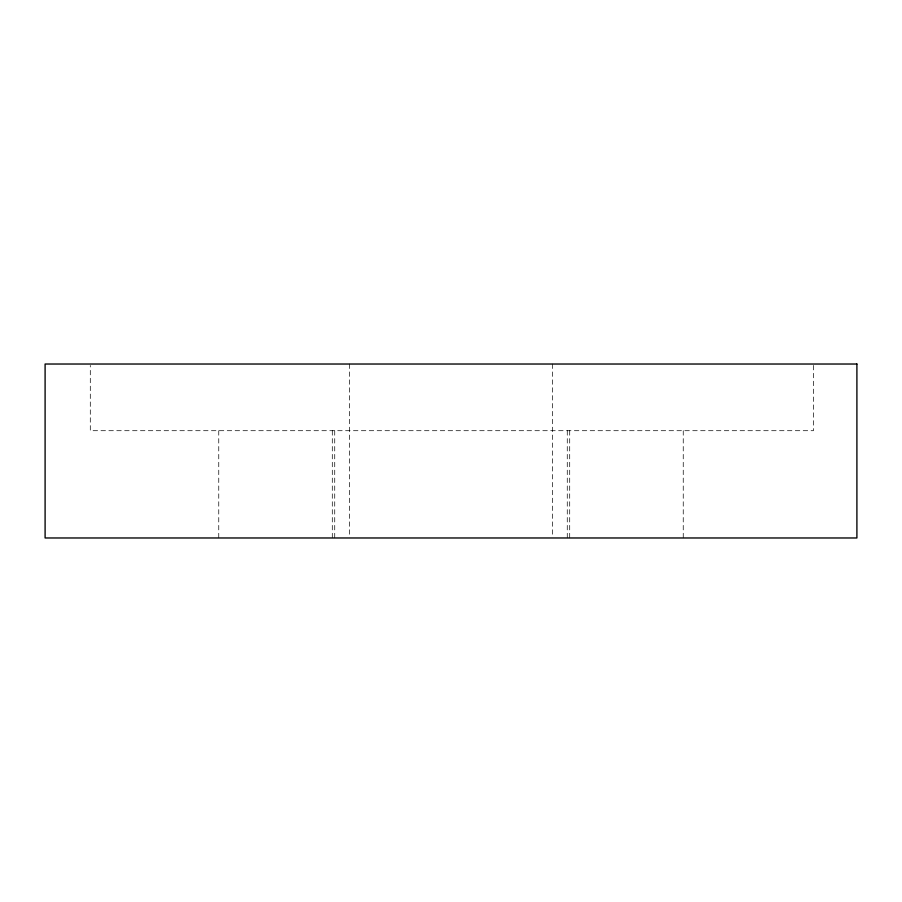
<?xml version="1.0" encoding="UTF-8"?>
<svg xmlns="http://www.w3.org/2000/svg" width="902" height="902" viewBox="0 0 902 902"><rect width="100%" height="100%" fill="white"/><g stroke="black" fill="none" stroke-linecap="round" stroke-linejoin="round"><path stroke-width="0.68" stroke-dasharray="4.51 3.38" d="M813.412 365.411L813.412 430.705L90.301 430.705L90.301 365.411M683.242 430.705L683.242 537.975M569.703 430.705L569.703 537.975M567.268 430.705L567.268 537.975M552.475 364.025L552.475 536.577M349.525 364.025L349.525 536.577M334.732 430.705L334.732 537.975M332.297 430.705L332.297 537.975M218.758 430.705L218.758 537.975"/><path stroke-width="1.35" d="M856.9 364.025L45.1 364.025L45.1 537.975L856.9 537.975L856.9 364.025"/></g></svg>
